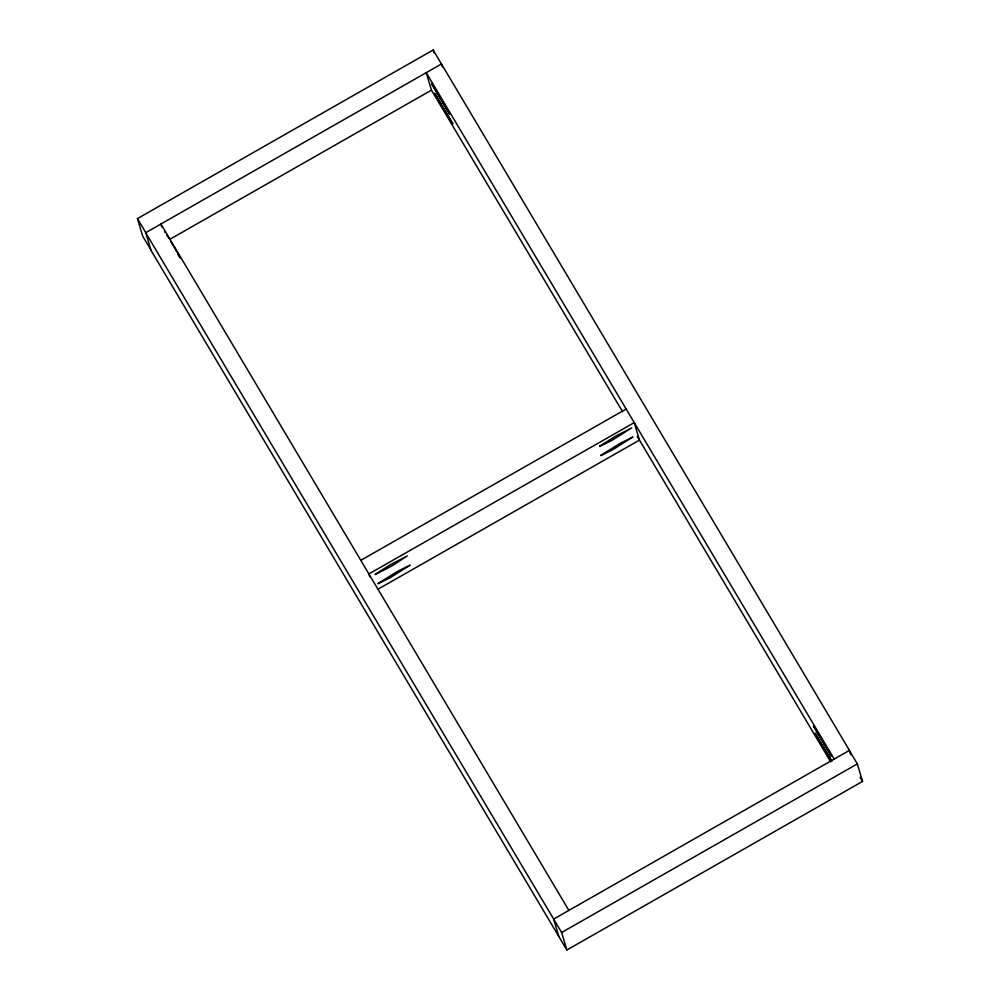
<?xml version="1.0" encoding="UTF-8"?>
<svg xmlns="http://www.w3.org/2000/svg" width="1000" height="1000" viewBox="0 0 1000 1000"><rect width="100%" height="100%" fill="white"/><g stroke="black" fill="none" stroke-linecap="round" stroke-linejoin="round"><path stroke-width="1.5" d="M150.975 250.075L142.662 236.088L137.45 218.6L433.15 50L849.438 750.375L850.738 754.75M169.95 239.262L431.45 90.15L426.238 72.663L834.212 759.05M360.8 560.325L626.163 409.025M378.162 589.1L639.45 440.112L634.237 422.625L368.888 573.925L369.75 576.838M849.438 750.375L553.663 919.087L558.875 936.575M857.337 763.913L862.55 781.4L566.85 950L561.638 932.513L857.337 763.913L849.35 750.487M164.5 231.275L165.362 232.625M830.85 759.887L815.088 733.162L831.925 761.15M166.775 234.925L168.637 238M178.2 254.925L180.075 258.012M860.15 777.362L862.55 781.4M431.45 90.15L622.612 411.763M637.25 436.4L830.662 761.8M568.888 910.413L160.912 224.025L161.775 226.938M170.825 241.663L173.2 245.65M137.45 218.6L145.762 232.587L150.9 250.188L566.85 950M561.638 932.513L145.688 232.7L441.463 63.987L442.325 66.9M173.8 246.65L177.075 252.237M177.812 253.512L179.112 255.738M433.15 50L434.012 52.912M375.6 574.038L375.138 574.575L391.538 566.125L407.262 555.975L390.863 564.425L375.6 574.038M378.475 583.2L378.013 583.737L390.238 577.663L410.125 565.125L397.9 571.2L378.475 583.2M600.112 445.938L599.65 446.475L611.888 440.4L631.775 427.863L615.375 436.312L600.112 445.938M601.263 455.062L600.812 455.6L613.038 449.525L632.925 436.987L620.7 443.062L601.263 455.062M431.637 83.775L449.625 114.012L431.637 83.775M434.775 93.45L452.75 123.688L434.775 93.45M813.512 726.162L831.5 756.4L813.512 726.162"/></g></svg>
